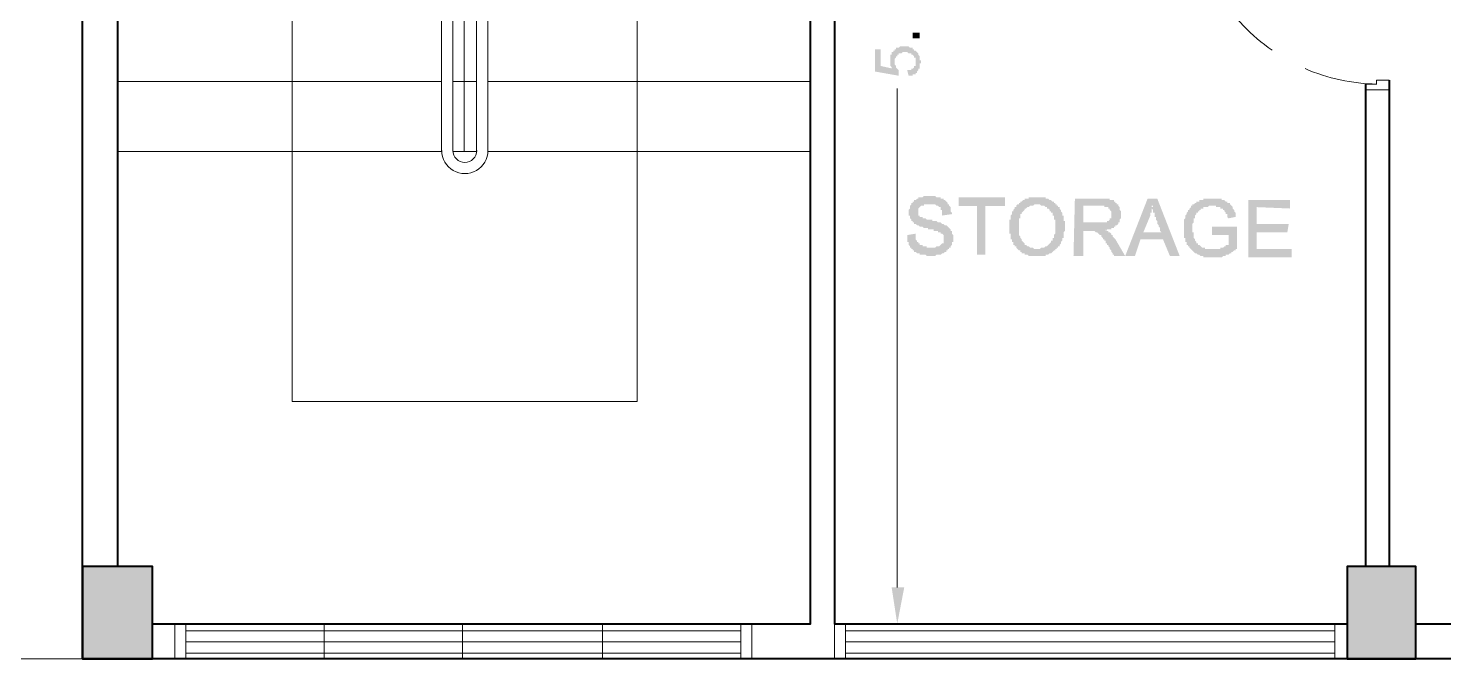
# Model space of a CAD drawing. Header units: inches. Extents: x -11 to 213, y -78 to 40.
# Drawn here: x -3.11 to 3.02, y 15.79 to 18.52 of the extents above; entities that cross this region are included whole.
import ezdxf

# ---------------------------------------------------------------- set-up
doc = ezdxf.new("R2010")
doc.units = ezdxf.units.IN
doc.header["$MEASUREMENT"] = 0
doc.layers.add('PDF_0', color=7, linetype='Continuous')

msp = doc.modelspace()

# ---------------------------------------------------------------- hatches: boundary and pattern name
at = {"layer": 'PDF_0'}
for points in [[(0.63667, 18.34666), (0.63063, 18.34666), (0.63063, 18.3527), (0.63063, 18.3527), (0.63063, 18.3527), (0.62458, 18.35875), (0.62458, 18.35875), (0.62458, 18.3648), (0.62458, 18.3648), (0.62458, 18.3648), (0.62458, 18.37085), (0.62458, 18.37085), (0.62458, 18.3769), (0.62458, 18.3769), (0.62458, 18.38294), (0.62458, 18.38294), (0.62458, 18.38294), (0.62458, 18.38899), (0.62458, 18.38899), (0.62458, 18.39504), (0.62458, 18.39504), (0.62458, 18.40109), (0.62458, 18.40109), (0.62458, 18.40109), (0.62458, 18.40713), (0.63063, 18.40713), (0.63063, 18.41318), (0.63063, 18.41318), (0.63063, 18.41318), (0.63063, 18.41923), (0.63667, 18.41923), (0.63667, 18.41923), (0.63667, 18.42528), (0.63667, 18.42528), (0.64272, 18.42528), (0.64272, 18.43133), (0.64272, 18.43133), (0.64877, 18.43133), (0.64877, 18.43133), (0.64877, 18.43737), (0.65482, 18.43737), (0.65482, 18.43737), (0.66087, 18.43737), (0.66087, 18.43737), (0.66087, 18.43737), (0.66691, 18.44342), (0.66691, 18.44342), (0.67296, 18.44342), (0.67296, 18.44342), (0.67901, 18.44342), (0.67901, 18.44342), (0.67901, 18.44342), (0.68506, 18.44342), (0.68506, 18.44342), (0.6911, 18.44342), (0.6911, 18.44342), (0.6911, 18.44342), (0.69715, 18.44342), (0.69715, 18.44342), (0.7032, 18.44342), (0.7032, 18.44342), (0.70925, 18.43737), (0.70925, 18.43737), (0.70925, 18.43737), (0.7153, 18.43737), (0.7153, 18.43737), (0.72134, 18.43737), (0.72134, 18.43133), (0.72134, 18.43133), (0.72739, 18.43133), (0.72739, 18.43133), (0.72739, 18.42528), (0.73344, 18.42528), (0.73344, 18.42528), (0.73344, 18.42528), (0.73344, 18.42528), (0.73949, 18.41923), (0.73949, 18.41923), (0.73949, 18.41923), (0.74554, 18.41318), (0.74554, 18.41318), (0.74554, 18.41318), (0.74554, 18.40713), (0.74554, 18.40713), (0.75158, 18.40109), (0.75158, 18.40109), (0.75158, 18.40109), (0.75158, 18.39504), (0.75158, 18.39504), (0.75158, 18.38899), (0.75158, 18.38899), (0.75158, 18.38294), (0.75158, 18.38294), (0.75763, 18.38294), (0.75763, 18.3769), (0.75763, 18.3769), (0.75763, 18.37085), (0.75763, 18.37085), (0.75158, 18.37085), (0.75158, 18.3648), (0.75158, 18.3648), (0.75158, 18.35875), (0.75158, 18.35875), (0.75158, 18.3527), (0.75158, 18.3527), (0.75158, 18.3527), (0.75158, 18.34666), (0.74554, 18.34666), (0.74554, 18.34061), (0.74554, 18.34061), (0.74554, 18.34061), (0.73949, 18.33456), (0.73949, 18.33456), (0.73949, 18.33456), (0.73949, 18.32851), (0.73344, 18.32851), (0.73344, 18.32851), (0.73344, 18.32246), (0.72739, 18.32246), (0.72739, 18.32246), (0.72739, 18.32246), (0.72134, 18.32246), (0.72134, 18.31642), (0.72134, 18.31642), (0.7153, 18.31642), (0.7153, 18.31642), (0.70925, 18.31642), (0.70925, 18.31642), (0.7032, 18.31642), (0.7032, 18.31642), (0.7032, 18.31642), (0.69715, 18.34061), (0.7032, 18.34061), (0.7032, 18.34061), (0.70925, 18.34061), (0.70925, 18.34061), (0.7153, 18.34061), (0.7153, 18.34666), (0.7153, 18.34666), (0.72134, 18.34666), (0.72134, 18.34666), (0.72134, 18.34666), (0.72739, 18.3527), (0.72739, 18.3527), (0.72739, 18.3527), (0.72739, 18.35875), (0.73344, 18.35875), (0.73344, 18.35875), (0.73344, 18.3648), (0.73344, 18.3648), (0.73344, 18.37085), (0.73344, 18.37085), (0.73344, 18.37085), (0.73344, 18.3769), (0.73344, 18.3769), (0.73344, 18.3769), (0.73344, 18.38294), (0.73344, 18.38294), (0.73344, 18.38899), (0.73344, 18.38899), (0.73344, 18.39504), (0.73344, 18.39504), (0.72739, 18.39504), (0.72739, 18.40109), (0.72739, 18.40109), (0.72739, 18.40109), (0.72134, 18.40713), (0.72134, 18.40713), (0.72134, 18.40713), (0.7153, 18.40713), (0.7153, 18.41318), (0.7153, 18.41318), (0.70925, 18.41318), (0.70925, 18.41318), (0.7032, 18.41318), (0.7032, 18.41318), (0.7032, 18.41318), (0.69715, 18.41923), (0.69715, 18.41923), (0.6911, 18.41923), (0.6911, 18.41923), (0.68506, 18.41923), (0.68506, 18.41923), (0.67901, 18.41923), (0.67901, 18.41923), (0.67296, 18.41318), (0.67296, 18.41318), (0.67296, 18.41318), (0.66691, 18.41318), (0.66691, 18.41318), (0.66087, 18.41318), (0.66087, 18.41318), (0.66087, 18.40713), (0.65482, 18.40713), (0.65482, 18.40713), (0.65482, 18.40713), (0.65482, 18.40109), (0.64877, 18.40109), (0.64877, 18.40109), (0.64877, 18.39504), (0.64877, 18.39504), (0.64877, 18.39504), (0.64272, 18.38899), (0.64272, 18.38899), (0.64272, 18.38294), (0.64272, 18.38294), (0.64272, 18.3769), (0.64272, 18.3769), (0.64272, 18.3769), (0.64272, 18.37085), (0.64272, 18.37085), (0.64272, 18.3648), (0.64272, 18.3648), (0.64272, 18.3648), (0.64877, 18.35875), (0.64877, 18.35875), (0.64877, 18.3527), (0.64877, 18.3527), (0.64877, 18.3527), (0.65482, 18.34666), (0.65482, 18.34666), (0.65482, 18.34666), (0.65482, 18.34666), (0.66087, 18.34061), (0.66087, 18.34061), (0.66087, 18.31642), (0.55805, 18.33456), (0.55805, 18.43133), (0.58224, 18.43133), (0.58224, 18.35875)], [(0.84836, 17.7116), (0.84836, 17.71765), (0.84836, 17.7237), (0.84836, 17.7237), (0.84836, 17.72975), (0.84836, 17.72975), (0.84836, 17.73579), (0.84231, 17.73579), (0.84231, 17.74184), (0.84231, 17.74184), (0.84231, 17.74789), (0.83626, 17.74789), (0.83626, 17.74789), (0.83022, 17.75394), (0.83022, 17.75394), (0.83022, 17.75394), (0.82417, 17.75394), (0.82417, 17.75394), (0.81812, 17.75999), (0.81812, 17.75999), (0.81207, 17.75999), (0.80602, 17.75999), (0.80602, 17.75999), (0.79998, 17.75999), (0.79998, 17.75999), (0.79393, 17.75999), (0.79393, 17.75999), (0.78788, 17.75999), (0.78183, 17.75999), (0.78183, 17.75999), (0.77578, 17.75999), (0.77578, 17.75999), (0.76974, 17.75999), (0.76974, 17.75394), (0.76369, 17.75394), (0.76369, 17.75394), (0.75764, 17.75394), (0.75764, 17.75394), (0.75159, 17.74789), (0.75159, 17.74789), (0.75159, 17.74789), (0.74554, 17.74184), (0.74554, 17.74184), (0.74554, 17.73579), (0.74554, 17.73579), (0.74554, 17.72975), (0.74554, 17.72975), (0.74554, 17.7237), (0.74554, 17.7237), (0.74554, 17.71765), (0.74554, 17.71765), (0.74554, 17.7116), (0.75159, 17.7116), (0.75159, 17.70556), (0.75159, 17.70556), (0.75764, 17.70556), (0.75764, 17.70556), (0.75764, 17.70556), (0.76369, 17.70556), (0.76369, 17.69951), (0.76974, 17.69951), (0.76974, 17.69951), (0.77578, 17.69951), (0.77578, 17.69951), (0.78183, 17.69346), (0.78788, 17.69346), (0.78788, 17.69346), (0.79393, 17.69346), (0.79998, 17.69346), (0.79998, 17.69346), (0.80602, 17.69346), (0.80602, 17.68741), (0.81207, 17.68741), (0.81812, 17.68741), (0.81812, 17.68741), (0.82417, 17.68741), (0.82417, 17.68741), (0.83022, 17.68136), (0.83022, 17.68136), (0.83626, 17.68136), (0.83626, 17.68136), (0.84231, 17.68136), (0.84231, 17.68136), (0.84836, 17.67532), (0.84836, 17.67532), (0.84836, 17.67532), (0.85441, 17.67532), (0.85441, 17.67532), (0.86045, 17.66927), (0.86045, 17.66927), (0.8665, 17.66927), (0.8665, 17.66927), (0.87255, 17.66322), (0.87255, 17.66322), (0.8786, 17.65717), (0.8786, 17.65717), (0.8786, 17.65717), (0.88465, 17.65112), (0.88465, 17.65112), (0.88465, 17.64508), (0.89069, 17.64508), (0.89069, 17.63903), (0.89069, 17.63903), (0.89069, 17.63298), (0.89069, 17.63298), (0.89674, 17.62693), (0.89674, 17.62693), (0.89674, 17.62088), (0.89674, 17.62088), (0.89674, 17.61484), (0.89674, 17.61484), (0.89674, 17.60879), (0.89674, 17.60879), (0.89674, 17.60274), (0.89674, 17.59669), (0.89069, 17.59669), (0.89069, 17.59065), (0.89069, 17.59065), (0.89069, 17.5846), (0.89069, 17.5846), (0.88465, 17.57855), (0.88465, 17.57855), (0.88465, 17.57855), (0.88465, 17.5725), (0.8786, 17.5725), (0.8786, 17.56645), (0.87255, 17.56645), (0.87255, 17.56041), (0.87255, 17.56041), (0.8665, 17.56041), (0.8665, 17.55436), (0.8665, 17.55436), (0.86045, 17.55436), (0.86045, 17.55436), (0.85441, 17.54831), (0.85441, 17.54831), (0.84836, 17.54831), (0.84836, 17.54831), (0.84231, 17.54226), (0.84231, 17.54226), (0.83626, 17.54226), (0.83626, 17.54226), (0.83022, 17.54226), (0.83022, 17.54226), (0.82417, 17.54226), (0.81812, 17.53621), (0.81812, 17.53621), (0.81207, 17.53621), (0.81207, 17.53621), (0.80602, 17.53621), (0.79998, 17.53621), (0.79998, 17.53621), (0.79393, 17.53621), (0.79393, 17.53621), (0.78788, 17.53621), (0.78183, 17.53621), (0.78183, 17.53621), (0.77578, 17.54226), (0.77578, 17.54226), (0.76974, 17.54226), (0.76369, 17.54226), (0.76369, 17.54226), (0.75764, 17.54226), (0.75764, 17.54226), (0.75159, 17.54226), (0.75159, 17.54831), (0.74554, 17.54831), (0.74554, 17.54831), (0.7395, 17.54831), (0.7395, 17.54831), (0.73345, 17.55436), (0.73345, 17.55436), (0.73345, 17.55436), (0.7274, 17.55436), (0.7274, 17.56041), (0.72135, 17.56041), (0.72135, 17.56041), (0.72135, 17.56645), (0.71531, 17.56645), (0.71531, 17.56645), (0.71531, 17.5725), (0.70926, 17.5725), (0.70926, 17.57855), (0.70926, 17.57855), (0.70321, 17.5846), (0.70321, 17.5846), (0.70321, 17.59065), (0.70321, 17.59065), (0.70321, 17.59669), (0.69716, 17.59669), (0.69716, 17.60274), (0.69716, 17.60274), (0.69716, 17.60879), (0.69716, 17.60879), (0.69716, 17.61484), (0.69716, 17.62088), (0.69716, 17.62088), (0.69716, 17.62693), (0.69716, 17.62693), (0.73345, 17.63298), (0.73345, 17.62693), (0.73345, 17.62088), (0.73345, 17.62088), (0.73345, 17.61484), (0.73345, 17.60879), (0.73345, 17.60879), (0.7395, 17.60274), (0.7395, 17.60274), (0.7395, 17.59669), (0.7395, 17.59669), (0.74554, 17.59669), (0.74554, 17.59065), (0.74554, 17.59065), (0.75159, 17.59065), (0.75159, 17.5846), (0.75764, 17.5846), (0.75764, 17.5846), (0.76369, 17.5846), (0.76369, 17.57855), (0.76974, 17.57855), (0.76974, 17.57855), (0.77578, 17.57855), (0.77578, 17.57855), (0.78183, 17.57855), (0.78183, 17.5725), (0.78788, 17.5725), (0.79393, 17.5725), (0.79393, 17.5725), (0.79998, 17.5725), (0.79998, 17.5725), (0.80602, 17.5725), (0.80602, 17.5725), (0.81207, 17.5725), (0.81812, 17.5725), (0.81812, 17.5725), (0.82417, 17.57855), (0.82417, 17.57855), (0.83022, 17.57855), (0.83022, 17.57855), (0.83626, 17.57855), (0.83626, 17.57855), (0.84231, 17.5846), (0.84231, 17.5846), (0.84231, 17.5846), (0.84836, 17.59065), (0.84836, 17.59065), (0.85441, 17.59065), (0.85441, 17.59669), (0.85441, 17.59669), (0.85441, 17.60274), (0.85441, 17.60274), (0.85441, 17.60879), (0.85441, 17.60879), (0.85441, 17.61484), (0.85441, 17.62088), (0.85441, 17.62088), (0.85441, 17.62693), (0.85441, 17.62693), (0.85441, 17.62693), (0.84836, 17.63298), (0.84836, 17.63298), (0.84231, 17.63298), (0.84231, 17.63903), (0.84231, 17.63903), (0.83626, 17.63903), (0.83626, 17.63903), (0.83022, 17.63903), (0.83022, 17.64508), (0.82417, 17.64508), (0.82417, 17.64508), (0.81812, 17.64508), (0.81812, 17.64508), (0.81207, 17.64508), (0.81207, 17.65112), (0.80602, 17.65112), (0.80602, 17.65112), (0.79998, 17.65112), (0.79393, 17.65112), (0.78788, 17.65112), (0.78788, 17.65717), (0.78183, 17.65717), (0.78183, 17.65717), (0.77578, 17.65717), (0.76974, 17.65717), (0.76974, 17.65717), (0.76369, 17.66322), (0.75764, 17.66322), (0.75764, 17.66322), (0.75159, 17.66322), (0.75159, 17.66322), (0.74554, 17.66927), (0.74554, 17.66927), (0.7395, 17.66927), (0.7395, 17.66927), (0.73345, 17.67532), (0.73345, 17.67532), (0.73345, 17.67532), (0.7274, 17.67532), (0.7274, 17.68136), (0.72135, 17.68136), (0.72135, 17.68136), (0.72135, 17.68136), (0.72135, 17.68741), (0.71531, 17.68741), (0.71531, 17.69346), (0.71531, 17.69346), (0.70926, 17.69951), (0.70926, 17.69951), (0.70926, 17.70556), (0.70926, 17.70556), (0.70926, 17.7116), (0.70321, 17.7116), (0.70321, 17.71765), (0.70321, 17.71765), (0.70321, 17.7237), (0.70321, 17.7237), (0.70321, 17.72975), (0.70321, 17.73579), (0.70321, 17.73579), (0.70926, 17.74184), (0.70926, 17.74184), (0.70926, 17.74789), (0.70926, 17.74789), (0.70926, 17.75394), (0.70926, 17.75394), (0.71531, 17.75999), (0.71531, 17.75999), (0.71531, 17.76603), (0.72135, 17.76603), (0.72135, 17.76603), (0.72135, 17.77208), (0.7274, 17.77208), (0.7274, 17.77813), (0.7274, 17.77813), (0.73345, 17.77813), (0.73345, 17.77813), (0.7395, 17.78418), (0.7395, 17.78418), (0.7395, 17.78418), (0.74554, 17.78418), (0.74554, 17.79023), (0.75159, 17.79023), (0.75159, 17.79023), (0.75764, 17.79023), (0.76369, 17.79023), (0.76369, 17.79023), (0.76974, 17.79627), (0.76974, 17.79627), (0.77578, 17.79627), (0.77578, 17.79627), (0.78183, 17.79627), (0.78788, 17.79627), (0.78788, 17.79627), (0.79393, 17.79627), (0.79393, 17.79627), (0.79998, 17.79627), (0.79998, 17.79627), (0.80602, 17.79627), (0.81207, 17.79627), (0.81207, 17.79627), (0.81812, 17.79627), (0.81812, 17.79627), (0.82417, 17.79023), (0.83022, 17.79023), (0.83022, 17.79023), (0.83626, 17.79023), (0.83626, 17.79023), (0.84231, 17.79023), (0.84231, 17.78418), (0.84836, 17.78418), (0.84836, 17.78418), (0.85441, 17.78418), (0.85441, 17.78418), (0.85441, 17.77813), (0.86045, 17.77813), (0.86045, 17.77813), (0.8665, 17.77208), (0.8665, 17.77208), (0.8665, 17.77208), (0.87255, 17.76603), (0.87255, 17.76603), (0.87255, 17.75999), (0.8786, 17.75999), (0.8786, 17.75394), (0.8786, 17.75394), (0.8786, 17.75394), (0.88465, 17.74789), (0.88465, 17.74789), (0.88465, 17.74184), (0.88465, 17.73579), (0.88465, 17.73579), (0.88465, 17.72975), (0.88465, 17.72975), (0.89069, 17.7237), (0.89069, 17.71765), (0.89069, 17.71765), (0.89069, 17.71765)], [(1.11991, 17.75327), (1.03524, 17.75327), (1.03524, 17.54159), (0.99896, 17.54159), (0.99896, 17.75327), (0.92033, 17.75327), (0.92033, 17.78955), (1.11991, 17.78955)], [(2.12451, 17.56645), (2.11846, 17.56645), (2.11846, 17.5604), (2.11242, 17.5604), (2.11242, 17.5604), (2.10637, 17.55435), (2.10637, 17.55435), (2.10032, 17.55435), (2.10032, 17.5483), (2.09427, 17.5483), (2.09427, 17.5483), (2.08823, 17.54226), (2.08823, 17.54226), (2.08218, 17.54226), (2.08218, 17.54226), (2.07613, 17.54226), (2.07613, 17.53621), (2.07008, 17.53621), (2.07008, 17.53621), (2.06403, 17.53621), (2.06403, 17.53621), (2.05799, 17.53016), (2.05799, 17.53016), (2.05194, 17.53016), (2.05194, 17.53016), (2.04589, 17.53016), (2.04589, 17.53016), (2.03984, 17.53016), (2.03984, 17.53016), (2.03379, 17.53016), (2.02775, 17.53016), (2.02775, 17.53016), (2.0217, 17.53016), (2.0217, 17.53016), (2.0217, 17.53016), (2.01565, 17.53016), (2.0096, 17.53016), (2.0096, 17.53016), (2.00355, 17.53016), (2.00355, 17.53016), (1.99751, 17.53016), (1.99146, 17.53016), (1.99146, 17.53016), (1.98541, 17.53016), (1.98541, 17.53016), (1.97936, 17.53016), (1.97936, 17.53621), (1.97332, 17.53621), (1.97332, 17.53621), (1.96727, 17.53621), (1.96727, 17.53621), (1.96122, 17.54226), (1.96122, 17.54226), (1.95517, 17.54226), (1.95517, 17.54226), (1.94912, 17.5483), (1.94912, 17.5483), (1.94308, 17.5483), (1.94308, 17.5483), (1.93703, 17.55435), (1.93703, 17.55435), (1.93703, 17.55435), (1.93098, 17.5604), (1.93098, 17.5604), (1.92493, 17.56645), (1.92493, 17.56645), (1.92493, 17.56645), (1.92493, 17.56645), (1.91888, 17.5725), (1.91888, 17.5725), (1.91888, 17.57854), (1.91284, 17.57854), (1.91284, 17.57854), (1.91284, 17.58459), (1.90679, 17.58459), (1.90679, 17.59064), (1.90679, 17.59064), (1.90679, 17.59669), (1.90074, 17.59669), (1.90074, 17.60274), (1.90074, 17.60274), (1.90074, 17.60878), (1.90074, 17.60878), (1.90074, 17.61483), (1.89469, 17.61483), (1.89469, 17.62088), (1.89469, 17.62693), (1.89469, 17.62693), (1.89469, 17.63297), (1.89469, 17.63297), (1.89469, 17.63902), (1.89469, 17.63902), (1.89469, 17.64507), (1.89469, 17.65112), (1.89469, 17.65112), (1.89469, 17.65717), (1.89469, 17.65717), (1.89469, 17.66321), (1.89469, 17.66321), (1.89469, 17.66926), (1.89469, 17.66926), (1.89469, 17.67531), (1.89469, 17.67531), (1.89469, 17.68136), (1.89469, 17.68741), (1.89469, 17.68741), (1.89469, 17.69345), (1.89469, 17.69345), (1.90074, 17.6995), (1.90074, 17.6995), (1.90074, 17.70555), (1.90074, 17.70555), (1.90074, 17.7116), (1.90074, 17.7116), (1.90679, 17.71764), (1.90679, 17.72369), (1.90679, 17.72369), (1.90679, 17.72369), (1.91284, 17.72974), (1.91284, 17.72974), (1.91284, 17.73579), (1.91888, 17.73579), (1.91888, 17.74184), (1.91888, 17.74184), (1.92493, 17.74788), (1.92493, 17.74788), (1.92493, 17.75393), (1.93098, 17.75393), (1.93098, 17.75393), (1.93098, 17.75998), (1.93703, 17.75998), (1.93703, 17.75998), (1.94308, 17.76603), (1.94308, 17.76603), (1.94912, 17.76603), (1.94912, 17.77208), (1.95517, 17.77208), (1.95517, 17.77208), (1.96122, 17.77208), (1.96122, 17.77812), (1.96727, 17.77812), (1.96727, 17.77812), (1.97332, 17.77812), (1.97332, 17.77812), (1.97936, 17.77812), (1.97936, 17.78417), (1.98541, 17.78417), (1.98541, 17.78417), (1.99146, 17.78417), (1.99146, 17.78417), (1.99751, 17.78417), (2.00355, 17.78417), (2.00355, 17.78417), (2.0096, 17.78417), (2.0096, 17.78417), (2.01565, 17.78417), (2.0217, 17.78417), (2.0217, 17.78417), (2.02775, 17.78417), (2.02775, 17.78417), (2.03379, 17.78417), (2.03984, 17.78417), (2.03984, 17.78417), (2.04589, 17.78417), (2.04589, 17.78417), (2.05194, 17.78417), (2.05799, 17.78417), (2.05799, 17.77812), (2.06403, 17.77812), (2.06403, 17.77812), (2.07008, 17.77812), (2.07008, 17.77812), (2.07613, 17.77208), (2.07613, 17.77208), (2.08218, 17.77208), (2.08218, 17.77208), (2.08218, 17.76603), (2.08823, 17.76603), (2.08823, 17.76603), (2.09427, 17.76603), (2.09427, 17.75998), (2.09427, 17.75998), (2.10032, 17.75393), (2.10032, 17.75393), (2.10032, 17.75393), (2.10637, 17.74788), (2.10637, 17.74788), (2.10637, 17.74184), (2.10637, 17.74184), (2.11242, 17.73579), (2.11242, 17.73579), (2.11242, 17.72974), (2.11242, 17.72974), (2.11846, 17.72369), (2.11846, 17.72369), (2.11846, 17.71764), (2.11846, 17.7116), (2.11846, 17.7116), (2.11846, 17.70555), (2.08823, 17.6995), (2.08218, 17.70555), (2.08218, 17.70555), (2.08218, 17.7116), (2.08218, 17.7116), (2.08218, 17.71764), (2.07613, 17.71764), (2.07613, 17.72369), (2.07613, 17.72369), (2.07008, 17.72974), (2.07008, 17.72974), (2.07008, 17.73579), (2.06403, 17.73579), (2.06403, 17.73579), (2.06403, 17.74184), (2.05799, 17.74184), (2.05799, 17.74184), (2.05194, 17.74184), (2.05194, 17.74788), (2.04589, 17.74788), (2.04589, 17.74788), (2.03984, 17.74788), (2.03984, 17.74788), (2.03379, 17.74788), (2.03379, 17.75393), (2.02775, 17.75393), (2.02775, 17.75393), (2.0217, 17.75393), (2.0217, 17.75393), (2.01565, 17.75393), (2.0096, 17.75393), (2.0096, 17.75393), (2.00355, 17.75393), (1.99751, 17.74788), (1.99751, 17.74788), (1.99146, 17.74788), (1.99146, 17.74788), (1.98541, 17.74788), (1.98541, 17.74788), (1.97936, 17.74788), (1.97936, 17.74184), (1.97332, 17.74184), (1.97332, 17.74184), (1.96727, 17.74184), (1.96727, 17.73579), (1.96122, 17.73579), (1.96122, 17.73579), (1.96122, 17.72974), (1.95517, 17.72974), (1.95517, 17.72974), (1.95517, 17.72369), (1.95517, 17.72369), (1.94912, 17.72369), (1.94912, 17.71764), (1.94912, 17.71764), (1.94308, 17.7116), (1.94308, 17.7116), (1.94308, 17.70555), (1.94308, 17.70555), (1.94308, 17.6995), (1.93703, 17.6995), (1.93703, 17.69345), (1.93703, 17.69345), (1.93703, 17.68741), (1.93703, 17.68741), (1.93703, 17.68136), (1.93703, 17.68136), (1.93098, 17.67531), (1.93098, 17.66926), (1.93098, 17.66926), (1.93098, 17.66321), (1.93098, 17.66321), (1.93098, 17.65717), (1.93098, 17.65717), (1.93098, 17.65112), (1.93098, 17.64507), (1.93098, 17.64507), (1.93098, 17.63902), (1.93703, 17.63902), (1.93703, 17.63297), (1.93703, 17.62693), (1.93703, 17.62693), (1.93703, 17.62088), (1.93703, 17.62088), (1.93703, 17.61483), (1.93703, 17.61483), (1.94308, 17.60878), (1.94308, 17.60878), (1.94308, 17.60878), (1.94308, 17.60274), (1.94308, 17.60274), (1.94912, 17.59669), (1.94912, 17.59669), (1.94912, 17.59064), (1.95517, 17.59064), (1.95517, 17.58459), (1.96122, 17.58459), (1.96122, 17.58459), (1.96727, 17.57854), (1.96727, 17.57854), (1.96727, 17.57854), (1.97332, 17.5725), (1.97332, 17.5725), (1.97332, 17.5725), (1.97936, 17.5725), (1.98541, 17.5725), (1.98541, 17.56645), (1.99146, 17.56645), (1.99146, 17.56645), (1.99751, 17.56645), (1.99751, 17.56645), (2.00355, 17.56645), (2.00355, 17.56645), (2.0096, 17.56645), (2.01565, 17.56645), (2.01565, 17.56645), (2.01565, 17.56645), (2.0217, 17.56645), (2.0217, 17.56645), (2.02775, 17.56645), (2.03379, 17.56645), (2.03379, 17.56645), (2.03984, 17.56645), (2.03984, 17.56645), (2.04589, 17.56645), (2.04589, 17.56645), (2.05194, 17.56645), (2.05194, 17.5725), (2.05799, 17.5725), (2.05799, 17.5725), (2.06403, 17.5725), (2.06403, 17.5725), (2.07008, 17.57854), (2.07008, 17.57854), (2.07613, 17.57854), (2.07613, 17.58459), (2.08218, 17.58459), (2.08218, 17.58459), (2.08823, 17.58459), (2.08823, 17.62693), (2.01565, 17.62693), (2.01565, 17.66321), (2.12451, 17.66321)], [(2.36039, 17.53016), (2.1729, 17.53016), (2.1729, 17.77812), (2.35434, 17.77812), (2.35434, 17.74183), (2.20919, 17.74788), (2.20919, 17.67531), (2.34829, 17.67531), (2.34225, 17.63902), (2.20919, 17.63902), (2.20919, 17.56645), (2.36039, 17.56645)]]:
    msp.add_hatch(color=256, dxfattribs=at).paths.add_polyline_path(points)
h = msp.add_hatch(color=256, dxfattribs=at)
h.paths.add_polyline_path([(1.25963, 17.79023), (1.26568, 17.79023), (1.26568, 17.79023), (1.27173, 17.79023), (1.27173, 17.79023), (1.27777, 17.79023), (1.28382, 17.79023), (1.28382, 17.79023), (1.28987, 17.79023), (1.28987, 17.79023), (1.29592, 17.79023), (1.29592, 17.78418), (1.30196, 17.78418), (1.30196, 17.78418), (1.30801, 17.78418), (1.30801, 17.78418), (1.31406, 17.77813), (1.31406, 17.77813), (1.32011, 17.77813), (1.32011, 17.77813), (1.32616, 17.77208), (1.32616, 17.77208), (1.3322, 17.77208), (1.3322, 17.76604), (1.3322, 17.76604), (1.33825, 17.76604), (1.33825, 17.75999), (1.3443, 17.75999), (1.3443, 17.75999), (1.3443, 17.75394), (1.35035, 17.75394), (1.35035, 17.75394), (1.35035, 17.74789), (1.3564, 17.74789), (1.3564, 17.74185), (1.3564, 17.74185), (1.36244, 17.7358), (1.36244, 17.7358), (1.36244, 17.72975), (1.36244, 17.72975), (1.36849, 17.7237), (1.36849, 17.7237), (1.36849, 17.7237), (1.36849, 17.71765), (1.36849, 17.71161), (1.37454, 17.71161), (1.37454, 17.70556), (1.37454, 17.70556), (1.37454, 17.69951), (1.37454, 17.69951), (1.37454, 17.69346), (1.37454, 17.69346), (1.37454, 17.68741), (1.38059, 17.68741), (1.38059, 17.68137), (1.38059, 17.67532), (1.38059, 17.67532), (1.38059, 17.66927), (1.38059, 17.66322), (1.38059, 17.66322), (1.38059, 17.66322), (1.38059, 17.65718), (1.38059, 17.65718), (1.38059, 17.65113), (1.38059, 17.64508), (1.38059, 17.64508), (1.37454, 17.63903), (1.37454, 17.63903), (1.37454, 17.63298), (1.37454, 17.62694), (1.37454, 17.62694), (1.37454, 17.62089), (1.37454, 17.62089), (1.37454, 17.61484), (1.36849, 17.61484), (1.36849, 17.60879), (1.36849, 17.60879), (1.36849, 17.60274), (1.36849, 17.60274), (1.36244, 17.5967), (1.36244, 17.5967), (1.36244, 17.59065), (1.36244, 17.59065), (1.3564, 17.5846), (1.3564, 17.5846), (1.3564, 17.57855), (1.35035, 17.57855), (1.35035, 17.57855), (1.35035, 17.5725), (1.3443, 17.5725), (1.3443, 17.56646), (1.3443, 17.56646), (1.33825, 17.56646), (1.33825, 17.56041), (1.3322, 17.56041), (1.3322, 17.56041), (1.32616, 17.55436), (1.32616, 17.55436), (1.32616, 17.55436), (1.32011, 17.54831), (1.32011, 17.54831), (1.31406, 17.54831), (1.31406, 17.54831), (1.30801, 17.54227), (1.30801, 17.54227), (1.30196, 17.54227), (1.30196, 17.54227), (1.29592, 17.54227), (1.29592, 17.53622), (1.28987, 17.53622), (1.28987, 17.53622), (1.28382, 17.53622), (1.27777, 17.53622), (1.27777, 17.53622), (1.27173, 17.53622), (1.27173, 17.53622), (1.26568, 17.53622), (1.26568, 17.53622), (1.25963, 17.53622), (1.25963, 17.53622), (1.25358, 17.53622), (1.24753, 17.53622), (1.24753, 17.53622), (1.24149, 17.53622), (1.24149, 17.53622), (1.23544, 17.53622), (1.23544, 17.53622), (1.22939, 17.53622), (1.22334, 17.53622), (1.22334, 17.53622), (1.21729, 17.54227), (1.21729, 17.54227), (1.21125, 17.54227), (1.21125, 17.54227), (1.2052, 17.54227), (1.2052, 17.54831), (1.19915, 17.54831), (1.19915, 17.54831), (1.1931, 17.54831), (1.1931, 17.55436), (1.1931, 17.55436), (1.18706, 17.55436), (1.18706, 17.56041), (1.18101, 17.56041), (1.18101, 17.56041), (1.17496, 17.56646), (1.17496, 17.56646), (1.17496, 17.56646), (1.16891, 17.5725), (1.16891, 17.5725), (1.16891, 17.57855), (1.16286, 17.57855), (1.16286, 17.5846), (1.16286, 17.5846), (1.15682, 17.5846), (1.15682, 17.59065), (1.15682, 17.59065), (1.15682, 17.5967), (1.15077, 17.5967), (1.15077, 17.60274), (1.15077, 17.60274), (1.15077, 17.60879), (1.14472, 17.60879), (1.14472, 17.61484), (1.14472, 17.61484), (1.14472, 17.62089), (1.14472, 17.62694), (1.14472, 17.62694), (1.14472, 17.63298), (1.13867, 17.63298), (1.13867, 17.63903), (1.13867, 17.63903), (1.13867, 17.64508), (1.13867, 17.64508), (1.13867, 17.65113), (1.13867, 17.65718), (1.13867, 17.65718), (1.13867, 17.66322), (1.13867, 17.66322), (1.13867, 17.66927), (1.13867, 17.67532), (1.13867, 17.67532), (1.13867, 17.68137), (1.13867, 17.68137), (1.13867, 17.68741), (1.13867, 17.69346), (1.14472, 17.69346), (1.14472, 17.69951), (1.14472, 17.69951), (1.14472, 17.70556), (1.14472, 17.70556), (1.14472, 17.71161), (1.14472, 17.71161), (1.15077, 17.71765), (1.15077, 17.7237), (1.15077, 17.7237), (1.15077, 17.72975), (1.15077, 17.72975), (1.15682, 17.72975), (1.15682, 17.7358), (1.15682, 17.7358), (1.16286, 17.74185), (1.16286, 17.74185), (1.16286, 17.74789), (1.16286, 17.74789), (1.16891, 17.74789), (1.16891, 17.75394), (1.16891, 17.75394), (1.17496, 17.75999), (1.17496, 17.75999), (1.18101, 17.75999), (1.18101, 17.76604), (1.18101, 17.76604), (1.18706, 17.76604), (1.18706, 17.77208), (1.1931, 17.77208), (1.1931, 17.77208), (1.19915, 17.77813), (1.19915, 17.77813), (1.19915, 17.77813), (1.2052, 17.77813), (1.2052, 17.78418), (1.21125, 17.78418), (1.21125, 17.78418), (1.21729, 17.78418), (1.22334, 17.78418), (1.22334, 17.79023), (1.22939, 17.79023), (1.22939, 17.79023), (1.23544, 17.79023), (1.23544, 17.79023), (1.24149, 17.79023), (1.24149, 17.79023), (1.24753, 17.79023), (1.25358, 17.79023), (1.25358, 17.79023), (1.25963, 17.79023), (1.25963, 17.79023)], flags=0)
h.paths.add_polyline_path([(1.25963, 17.56646), (1.25963, 17.56646), (1.26568, 17.56646), (1.26568, 17.56646), (1.27173, 17.56646), (1.27777, 17.5725), (1.27777, 17.5725), (1.28382, 17.5725), (1.28382, 17.5725), (1.28987, 17.5725), (1.28987, 17.5725), (1.29592, 17.57855), (1.29592, 17.57855), (1.30196, 17.57855), (1.30196, 17.57855), (1.30801, 17.5846), (1.30801, 17.5846), (1.30801, 17.5846), (1.31406, 17.59065), (1.31406, 17.59065), (1.31406, 17.59065), (1.32011, 17.5967), (1.32011, 17.5967), (1.32011, 17.60274), (1.32011, 17.60274), (1.32616, 17.60274), (1.32616, 17.60879), (1.32616, 17.60879), (1.32616, 17.61484), (1.3322, 17.61484), (1.3322, 17.62089), (1.3322, 17.62089), (1.3322, 17.62694), (1.3322, 17.62694), (1.33825, 17.63298), (1.33825, 17.63298), (1.33825, 17.63903), (1.33825, 17.64508), (1.33825, 17.64508), (1.33825, 17.65113), (1.33825, 17.65718), (1.33825, 17.65718), (1.33825, 17.66322), (1.33825, 17.66927), (1.33825, 17.66927), (1.33825, 17.67532), (1.33825, 17.67532), (1.33825, 17.68137), (1.33825, 17.68741), (1.33825, 17.68741), (1.33825, 17.69346), (1.3322, 17.69346), (1.3322, 17.69951), (1.3322, 17.69951), (1.3322, 17.70556), (1.3322, 17.71161), (1.3322, 17.71161), (1.32616, 17.71161), (1.32616, 17.71765), (1.32616, 17.71765), (1.32616, 17.7237), (1.32011, 17.7237), (1.32011, 17.72975), (1.32011, 17.72975), (1.31406, 17.72975), (1.31406, 17.7358), (1.31406, 17.7358), (1.31406, 17.7358), (1.30801, 17.74185), (1.30801, 17.74185), (1.30196, 17.74185), (1.30196, 17.74789), (1.29592, 17.74789), (1.29592, 17.74789), (1.28987, 17.75394), (1.28987, 17.75394), (1.28382, 17.75394), (1.28382, 17.75394), (1.27777, 17.75394), (1.27777, 17.75394), (1.27173, 17.75999), (1.27173, 17.75999), (1.26568, 17.75999), (1.26568, 17.75999), (1.25963, 17.75999), (1.25358, 17.75999), (1.25358, 17.75999), (1.24753, 17.75999), (1.24753, 17.75999), (1.24149, 17.75394), (1.24149, 17.75394), (1.23544, 17.75394), (1.23544, 17.75394), (1.22939, 17.75394), (1.22939, 17.75394), (1.22334, 17.74789), (1.22334, 17.74789), (1.21729, 17.74789), (1.21729, 17.74789), (1.21125, 17.74185), (1.21125, 17.74185), (1.2052, 17.74185), (1.2052, 17.7358), (1.2052, 17.7358), (1.19915, 17.72975), (1.19915, 17.72975), (1.19915, 17.72975), (1.1931, 17.7237), (1.1931, 17.7237), (1.1931, 17.71765), (1.1931, 17.71765), (1.18706, 17.71765), (1.18706, 17.71161), (1.18706, 17.71161), (1.18706, 17.70556), (1.18706, 17.70556), (1.18706, 17.69951), (1.18101, 17.69951), (1.18101, 17.69346), (1.18101, 17.68741), (1.18101, 17.68741), (1.18101, 17.68137), (1.18101, 17.68137), (1.18101, 17.67532), (1.18101, 17.66927), (1.18101, 17.66927), (1.18101, 17.66322), (1.18101, 17.66322), (1.18101, 17.65718), (1.18101, 17.65113), (1.18101, 17.65113), (1.18101, 17.64508), (1.18101, 17.63903), (1.18101, 17.63903), (1.18101, 17.63298), (1.18101, 17.63298), (1.18101, 17.62694), (1.18101, 17.62694), (1.18706, 17.62089), (1.18706, 17.62089), (1.18706, 17.61484), (1.18706, 17.61484), (1.1931, 17.60879), (1.1931, 17.60879), (1.1931, 17.60274), (1.1931, 17.60274), (1.19915, 17.5967), (1.19915, 17.5967), (1.19915, 17.5967), (1.2052, 17.59065), (1.2052, 17.59065), (1.2052, 17.5846), (1.21125, 17.5846), (1.21125, 17.5846), (1.21729, 17.57855), (1.21729, 17.57855), (1.22334, 17.57855), (1.22334, 17.57855), (1.22939, 17.5725), (1.22939, 17.5725), (1.23544, 17.5725), (1.23544, 17.5725), (1.24149, 17.5725), (1.24149, 17.5725), (1.24753, 17.56646), (1.24753, 17.56646), (1.25358, 17.56646), (1.25963, 17.56646), (1.25963, 17.56646)], flags=0)
h = msp.add_hatch(color=256, dxfattribs=at)
h.paths.add_polyline_path([(1.64066, 17.53621), (1.59228, 17.53621), (1.59228, 17.54225), (1.58623, 17.54225), (1.58623, 17.5483), (1.58018, 17.55435), (1.58018, 17.5604), (1.58018, 17.5604), (1.57413, 17.56645), (1.57413, 17.56645), (1.57413, 17.57249), (1.56809, 17.57854), (1.56809, 17.57854), (1.56809, 17.58459), (1.56204, 17.58459), (1.56204, 17.59064), (1.56204, 17.59064), (1.55599, 17.59064), (1.55599, 17.59669), (1.55599, 17.59669), (1.55599, 17.59669), (1.55599, 17.60273), (1.54994, 17.60273), (1.54994, 17.60273), (1.54994, 17.60878), (1.54994, 17.60878), (1.54994, 17.60878), (1.5439, 17.60878), (1.5439, 17.61483), (1.5439, 17.61483), (1.53785, 17.62088), (1.53785, 17.62088), (1.53785, 17.62693), (1.5318, 17.62693), (1.5318, 17.62693), (1.5318, 17.62693), (1.52575, 17.63297), (1.52575, 17.63297), (1.5197, 17.63902), (1.5197, 17.63902), (1.5197, 17.63902), (1.51366, 17.63902), (1.51366, 17.63902), (1.51366, 17.63902), (1.50761, 17.64507), (1.50761, 17.64507), (1.50156, 17.64507), (1.49551, 17.64507), (1.49551, 17.64507), (1.49551, 17.64507), (1.45922, 17.64507), (1.45922, 17.53621), (1.41689, 17.53621), (1.42294, 17.78417), (1.5318, 17.78417), (1.53785, 17.78417), (1.53785, 17.78417), (1.5439, 17.78417), (1.54994, 17.78417), (1.54994, 17.78417), (1.55599, 17.78417), (1.55599, 17.78417), (1.56204, 17.78417), (1.56204, 17.78417), (1.56809, 17.78417), (1.56809, 17.78417), (1.57413, 17.78417), (1.57413, 17.77812), (1.58018, 17.77812), (1.58623, 17.77812), (1.58623, 17.77812), (1.59228, 17.77812), (1.59228, 17.77207), (1.59228, 17.77207), (1.59833, 17.77207), (1.59833, 17.76603), (1.60437, 17.76603), (1.60437, 17.75998), (1.60437, 17.75998), (1.61042, 17.75998), (1.61042, 17.75393), (1.61042, 17.75393), (1.61647, 17.74788), (1.61647, 17.74788), (1.61647, 17.74183), (1.61647, 17.74183), (1.61647, 17.73579), (1.62252, 17.72974), (1.62252, 17.72974), (1.62252, 17.72369), (1.62252, 17.72369), (1.62252, 17.71764), (1.62252, 17.71764), (1.62252, 17.71764), (1.62252, 17.7116), (1.62252, 17.70555), (1.62252, 17.70555), (1.62252, 17.6995), (1.62252, 17.6995), (1.61647, 17.69345), (1.61647, 17.69345), (1.61647, 17.6874), (1.61647, 17.6874), (1.61647, 17.68136), (1.61042, 17.68136), (1.61042, 17.67531), (1.61042, 17.67531), (1.60437, 17.66926), (1.60437, 17.66926), (1.60437, 17.66926), (1.59833, 17.66926), (1.59833, 17.66321), (1.59833, 17.66321), (1.59228, 17.66321), (1.59228, 17.65716), (1.58623, 17.65716), (1.58623, 17.65716), (1.58018, 17.65716), (1.58018, 17.65112), (1.57413, 17.65112), (1.57413, 17.65112), (1.56809, 17.65112), (1.56204, 17.65112), (1.56204, 17.65112), (1.55599, 17.64507), (1.55599, 17.64507), (1.55599, 17.64507), (1.55599, 17.65112), (1.55599, 17.65112), (1.55599, 17.65112), (1.56204, 17.64507), (1.56204, 17.64507), (1.56809, 17.64507), (1.56809, 17.64507), (1.56809, 17.63902), (1.57413, 17.63902), (1.57413, 17.63902), (1.58018, 17.63297), (1.58018, 17.63297), (1.58018, 17.62693), (1.58623, 17.62693), (1.58623, 17.62088), (1.58623, 17.62088), (1.59228, 17.61483), (1.59228, 17.61483), (1.59833, 17.60878), (1.59833, 17.60878)], flags=0)
h.paths.add_polyline_path([(1.45922, 17.68136), (1.52575, 17.68136), (1.5318, 17.68136), (1.5318, 17.68136), (1.53785, 17.68136), (1.53785, 17.68136), (1.5439, 17.68136), (1.54994, 17.68136), (1.54994, 17.68136), (1.55599, 17.68136), (1.55599, 17.68136), (1.55599, 17.68136), (1.56204, 17.68136), (1.56204, 17.6874), (1.56809, 17.6874), (1.56809, 17.6874), (1.57413, 17.69345), (1.57413, 17.69345), (1.57413, 17.69345), (1.57413, 17.6995), (1.58018, 17.6995), (1.58018, 17.70555), (1.58018, 17.70555), (1.58018, 17.7116), (1.58018, 17.7116), (1.58018, 17.71764), (1.58018, 17.71764), (1.58018, 17.72369), (1.58018, 17.72369), (1.58018, 17.72974), (1.58018, 17.72974), (1.57413, 17.73579), (1.57413, 17.73579), (1.57413, 17.74183), (1.56809, 17.74183), (1.56809, 17.74183), (1.56809, 17.74788), (1.56204, 17.74788), (1.56204, 17.74788), (1.55599, 17.74788), (1.55599, 17.74788), (1.54994, 17.74788), (1.54994, 17.75393), (1.5439, 17.75393), (1.5439, 17.75393), (1.53785, 17.75393), (1.5318, 17.75393), (1.45922, 17.75393)], flags=0)
h = msp.add_hatch(color=256, dxfattribs=at)
h.paths.add_polyline_path([(1.87654, 17.53621), (1.8342, 17.53621), (1.80396, 17.60878), (1.7072, 17.60878), (1.68301, 17.53621), (1.64067, 17.53621), (1.73744, 17.78417), (1.77977, 17.78417)], flags=0)
h.paths.add_polyline_path([(1.79792, 17.63902), (1.79187, 17.64507), (1.79187, 17.65112), (1.79187, 17.65716), (1.78582, 17.66321), (1.78582, 17.66926), (1.78582, 17.66926), (1.77977, 17.67531), (1.77977, 17.68136), (1.77977, 17.68136), (1.77977, 17.6874), (1.77372, 17.69345), (1.77372, 17.69345), (1.77372, 17.6995), (1.77372, 17.6995), (1.77372, 17.70555), (1.76768, 17.70555), (1.76768, 17.7116), (1.76768, 17.7116), (1.76768, 17.71764), (1.76768, 17.71764), (1.76768, 17.71764), (1.76768, 17.72369), (1.76163, 17.72369), (1.76163, 17.72369), (1.76163, 17.72369), (1.76163, 17.72369), (1.76163, 17.72369), (1.76163, 17.72974), (1.76163, 17.72974), (1.76163, 17.73579), (1.76163, 17.73579), (1.75558, 17.74183), (1.75558, 17.74788), (1.75558, 17.74788), (1.75558, 17.75393), (1.76163, 17.75393), (1.76163, 17.74788), (1.75558, 17.74788), (1.75558, 17.74183), (1.75558, 17.73579), (1.75558, 17.73579), (1.75558, 17.72974), (1.75558, 17.72974), (1.75558, 17.72369), (1.74953, 17.72369), (1.74953, 17.71764), (1.74953, 17.71764), (1.74953, 17.7116), (1.74953, 17.7116), (1.71929, 17.63902)], flags=0)

# ---------------------------------------------------------------- linework, layer by layer
at = {"layer": 'PDF_0', "lineweight": 40}
for points in [[(11.87303, 15.79375), (-2.87168, 15.79375), (-2.87168, 28.79064), (37.12895, 28.79064), (37.12895, 15.79375), (21.68873, 15.79375)], [(-2.56929, 15.94495), (0.27926, 15.94495), (0.27926, 21.29127), (5.69211, 21.29127)], [(2.54721, 21.19451), (0.38207, 21.19451), (0.38207, 15.94495), (2.60164, 15.94495)], [(-2.72049, 20.89211), (-2.72049, 16.19291)], [(2.68026, 18.27943), (2.68026, 16.19291)], [(2.78308, 18.29757), (2.78308, 16.19291)], [(2.89799, 15.94495), (8.21407, 15.94495)]]:
    msp.add_lwpolyline(points, dxfattribs=at)
at = {"layer": 'PDF_0', "lineweight": 20}
for points in [[(-0.47068, 21.52109), (-0.47068, 16.90656), (-1.9645, 16.90656), (-1.9645, 18.79955)], [(-1.31738, 21.29127), (-1.31738, 17.98913)], [(-1.269, 21.29127), (-1.269, 17.98913)], [(-1.16618, 21.29127), (-1.16618, 17.98913)], [(-1.1178, 21.29127), (-1.1178, 17.98913)]]:
    msp.add_lwpolyline(points, dxfattribs=at)
at = {"layer": 'PDF_0', "lineweight": 5}
for points in [[(-1.16618, 21.29127), (-1.22061, 21.29127), (-1.22061, 17.98913)], [(-1.31738, 18.29153), (-2.72049, 18.29153)], [(-1.22061, 18.29153), (-1.16618, 18.29153), (-1.269, 18.29153)], [(0.27926, 18.29153), (-1.1178, 18.29153)], [(0.65423, 16.1022), (0.65423, 18.26129)], [(-1.31738, 17.98913), (-2.72049, 17.98913), (-2.52695, 17.98913)], [(-1.16618, 17.98913), (-1.269, 17.98913)], [(0.27926, 17.98913), (-1.1178, 17.98913)], [(0.66632, 15.94495), (0.52722, 15.94495)], [(-2.87168, 15.79375), (-4.38365, 15.79375)]]:
    msp.add_lwpolyline(points, dxfattribs=at)
at = {"layer": 'PDF_0', "lineweight": 13}
for points in [[(2.68026, 18.27943), (2.72865, 18.27943), (2.72865, 18.29757), (2.78308, 18.29757), (2.78308, 18.25524), (2.68026, 18.25524)], [(0.38207, 15.79375), (0.38207, 15.94495)]]:
    msp.add_lwpolyline(points, close=True, dxfattribs=at)
for points in [[(2.78308, 18.25524), (2.68026, 18.25524)], [(2.78308, 18.29757), (2.72865, 18.29757)], [(-2.47252, 15.94495), (-2.47252, 15.79375)], [(-2.42414, 15.94495), (-2.42414, 15.79375)], [(-1.8254, 15.94495), (-1.8254, 15.79375)], [(-1.22666, 15.94495), (-1.22666, 15.79375)], [(-0.62187, 15.94495), (-0.62187, 15.79375)], [(-0.02313, 15.94495), (-0.02313, 15.79375)], [(0.02525, 15.94495), (0.02525, 15.79375)], [(0.43046, 15.94495), (0.43046, 15.79375)], [(2.54721, 15.94495), (2.54721, 15.79375)], [(2.60164, 15.94495), (2.60164, 15.79375)], [(-2.42414, 15.91471), (-0.02313, 15.91471)], [(-2.42414, 15.86633), (-0.02313, 15.86633)], [(0.43046, 15.91471), (2.54721, 15.91471)], [(0.43046, 15.86633), (2.54721, 15.86633)], [(-2.42414, 15.81795), (-0.02313, 15.81795)], [(0.43046, 15.81795), (2.54721, 15.81795)]]:
    msp.add_lwpolyline(points, dxfattribs=at)
at = {"layer": 'PDF_0', "lineweight": 40}
for points in [[(-2.87168, 15.79375), (-2.56929, 15.79375), (-2.56929, 16.19291), (-2.87168, 16.19291)], [(2.60164, 15.79375), (2.89799, 15.79375), (2.89799, 16.19291), (2.60164, 16.19291)]]:
    msp.add_lwpolyline(points, close=True, dxfattribs=at)
at = {"layer": 'PDF_0', "lineweight": 25}
for points in [[(2.60164, 15.94495), (2.60164, 15.79375)], [(2.89799, 15.79375), (3.47858, 15.79375)]]:
    msp.add_lwpolyline(points, dxfattribs=at)
at = {"layer": 'PDF_0', "lineweight": 5}
for centre, start, end in [((2.74445, 19.09965), 212.349271, 235.184301), ((2.74444, 19.09965), 246.599123, 268.98377)]:
    msp.add_arc(centre, 0.81949, start, end, dxfattribs=at)
at = {"layer": 'PDF_0', "lineweight": 20}
for radius, start, end in [(0.09979, 179.999993, 359.999993), (0.05141, 180.000003, 359.999997)]:
    msp.add_arc((-1.21707, 17.99284), radius, start, end, dxfattribs=at)
at = {"layer": 'PDF_0', "lineweight": 5}
msp.add_solid([(0.75099, 18.5032), (0.75099, 18.47901), (0.72075, 18.5032), (0.72075, 18.47901)], dxfattribs=at)
at = {"layer": 'PDF_0', "color": 9, "true_color": 0x00007f}
for points in [[(-2.56929, 16.19291), (-2.87168, 16.19291), (-2.56929, 15.79375)], [(-2.87168, 16.19291), (-2.56929, 15.79375), (-2.87168, 15.79375)], [(2.89799, 16.19291), (2.60164, 16.19291), (2.89799, 15.79375)], [(2.60164, 16.19291), (2.89799, 15.79375), (2.60164, 15.79375)]]:
    msp.add_solid(points, dxfattribs=at)
at = {"layer": 'PDF_0'}
msp.add_solid([(0.63004, 16.1022), (0.68447, 16.1022), (0.65423, 15.94495)], dxfattribs=at)

doc.saveas('drawing.dxf')
